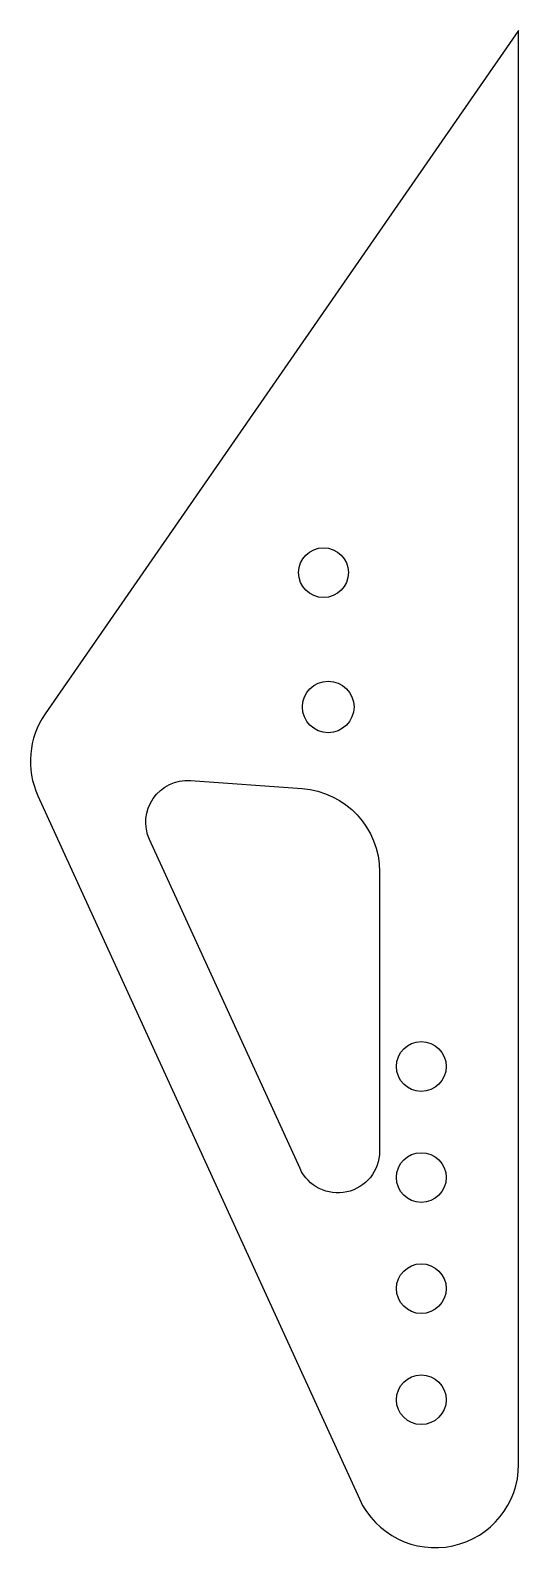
# Model space of a CAD drawing. Header units: inches. Extents: x -0.97 to 0.12, y 1.92 to 5.33.
import ezdxf

# ---------------------------------------------------------------- set-up
doc = ezdxf.new("R2010")
doc.units = ezdxf.units.IN
doc.header["$MEASUREMENT"] = 0

msp = doc.modelspace()

# ---------------------------------------------------------------- linework, layer by layer
for points in [[(-0.2331, 2.0267, 0.805841), (0.125, 2.1046), (0.125, 5.3317), (-0.9394, 3.7936, 0.264351), (-0.9557, 3.609)], [(-0.6128, 3.6432), (-0.3617, 3.6253, -0.39355), (-0.1875, 3.4383), (-0.1875, 2.8092, -0.805841), (-0.3665, 2.7703), (-0.7047, 3.5107, -0.56934)]]:
    msp.add_lwpolyline(points, format="xyb", close=True)
for centre, radius in [((-0.3138, 4.1113), 0.056), ((-0.3031, 3.8091), 0.058), ((-0.0938, 3), 0.056), ((-0.0938, 2.75), 0.056), ((-0.0938, 2.5), 0.056), ((-0.0938, 2.25), 0.056)]:
    msp.add_circle(centre, radius)

doc.saveas('drawing.dxf')
